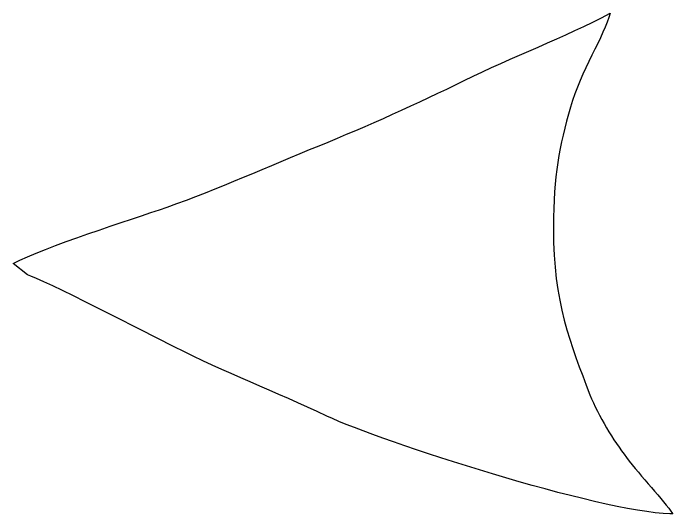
# Model space of a CAD drawing. Header units: millimetres. Extents: x -80 to 62, y -54 to 60.
# Drawn here: x -30.15 to -0.7, y 0.18 to 22.52 of the extents above; entities that cross this region are included whole.
import ezdxf

# ---------------------------------------------------------------- set-up
doc = ezdxf.new("R2010")
doc.units = ezdxf.units.MM
doc.header["$MEASUREMENT"] = 0
doc.layers.add('Capa 1', color=7, linetype='Continuous')

msp = doc.modelspace()

# ---------------------------------------------------------------- linework, layer by layer
at = {"layer": 'Capa 1', "color": 7}
msp.add_open_spline([(-29.5169, 10.8462), (-28.9303, 10.7094), (-23.9868, 8.145900000000001), (-22.9584, 7.630100000000001), (-22.9584, 7.630100000000001), (-20.6985, 6.497400000000001), (-18.452, 5.6303), (-16.1443, 4.5425), (-16.1443, 4.5425), (-13.7256, 3.402), (-3.9319, 0.2537), (-0.8251000000000001, 0.1846), (-0.8251000000000001, 0.1846), (-0.8251000000000001, 0.1846), (-0.6983, 0.1846), (-0.6983, 0.1846), (-0.6983, 0.1846), (-1.114, 0.8057000000000001), (-2.1368, 1.8618), (-2.7622, 2.6905), (-2.7622, 2.6905), (-3.3444, 3.4613), (-4.0265, 4.5494), (-4.397, 5.4983), (-4.397, 5.4983), (-5.2834, 7.7683), (-6.0301, 9.643500000000001), (-6.0301, 12.877), (-6.0301, 12.877), (-6.0301, 12.877), (-6.0301, 13.0037), (-6.0301, 13.0037), (-6.0301, 13.0037), (-6.0301, 15.2606), (-5.7576, 16.6033), (-5.266900000000001, 18.3329), (-5.266900000000001, 18.3329), (-4.8185, 19.9133), (-3.7573, 21.5264), (-3.4909, 22.5232), (-3.4909, 22.5232), (-5.5237, 21.4482), (-7.874800000000001, 20.5731), (-10.0108, 19.5215), (-10.0108, 19.5215), (-12.0868, 18.4999), (-14.3142, 17.4925), (-16.4916, 16.6085), (-16.4916, 16.6085), (-18.762, 15.6869), (-20.9701, 14.6843), (-23.2786, 13.8745), (-23.2786, 13.8745), (-24.9822, 13.2772), (-28.7122, 12.1154), (-30.1521, 11.354), (-30.1521, 11.354), (-30.1521, 11.354), (-29.5169, 10.8462), (-29.5169, 10.8462)], degree=3, knots=[0, 0, 0, 0, 0.0666666666666667, 0.0666666666666667, 0.0666666666666667, 0.0666666666666667, 0.1333333333333333, 0.1333333333333333, 0.1333333333333333, 0.1333333333333333, 0.2, 0.2, 0.2, 0.2, 0.2666666666666667, 0.2666666666666667, 0.2666666666666667, 0.2666666666666667, 0.3333333333333333, 0.3333333333333333, 0.3333333333333333, 0.3333333333333333, 0.4, 0.4, 0.4, 0.4, 0.4666666666666666, 0.4666666666666666, 0.4666666666666666, 0.4666666666666666, 0.5333333333333333, 0.5333333333333333, 0.5333333333333333, 0.5333333333333333, 0.6, 0.6, 0.6, 0.6, 0.6666666666666666, 0.6666666666666666, 0.6666666666666666, 0.6666666666666666, 0.7333333333333333, 0.7333333333333333, 0.7333333333333333, 0.7333333333333333, 0.7999999999999999, 0.7999999999999999, 0.7999999999999999, 0.7999999999999999, 0.8666666666666666, 0.8666666666666666, 0.8666666666666666, 0.8666666666666666, 0.9333333333333332, 0.9333333333333332, 0.9333333333333332, 0.9333333333333332, 1, 1, 1, 1], dxfattribs=at)

doc.saveas('drawing.dxf')
